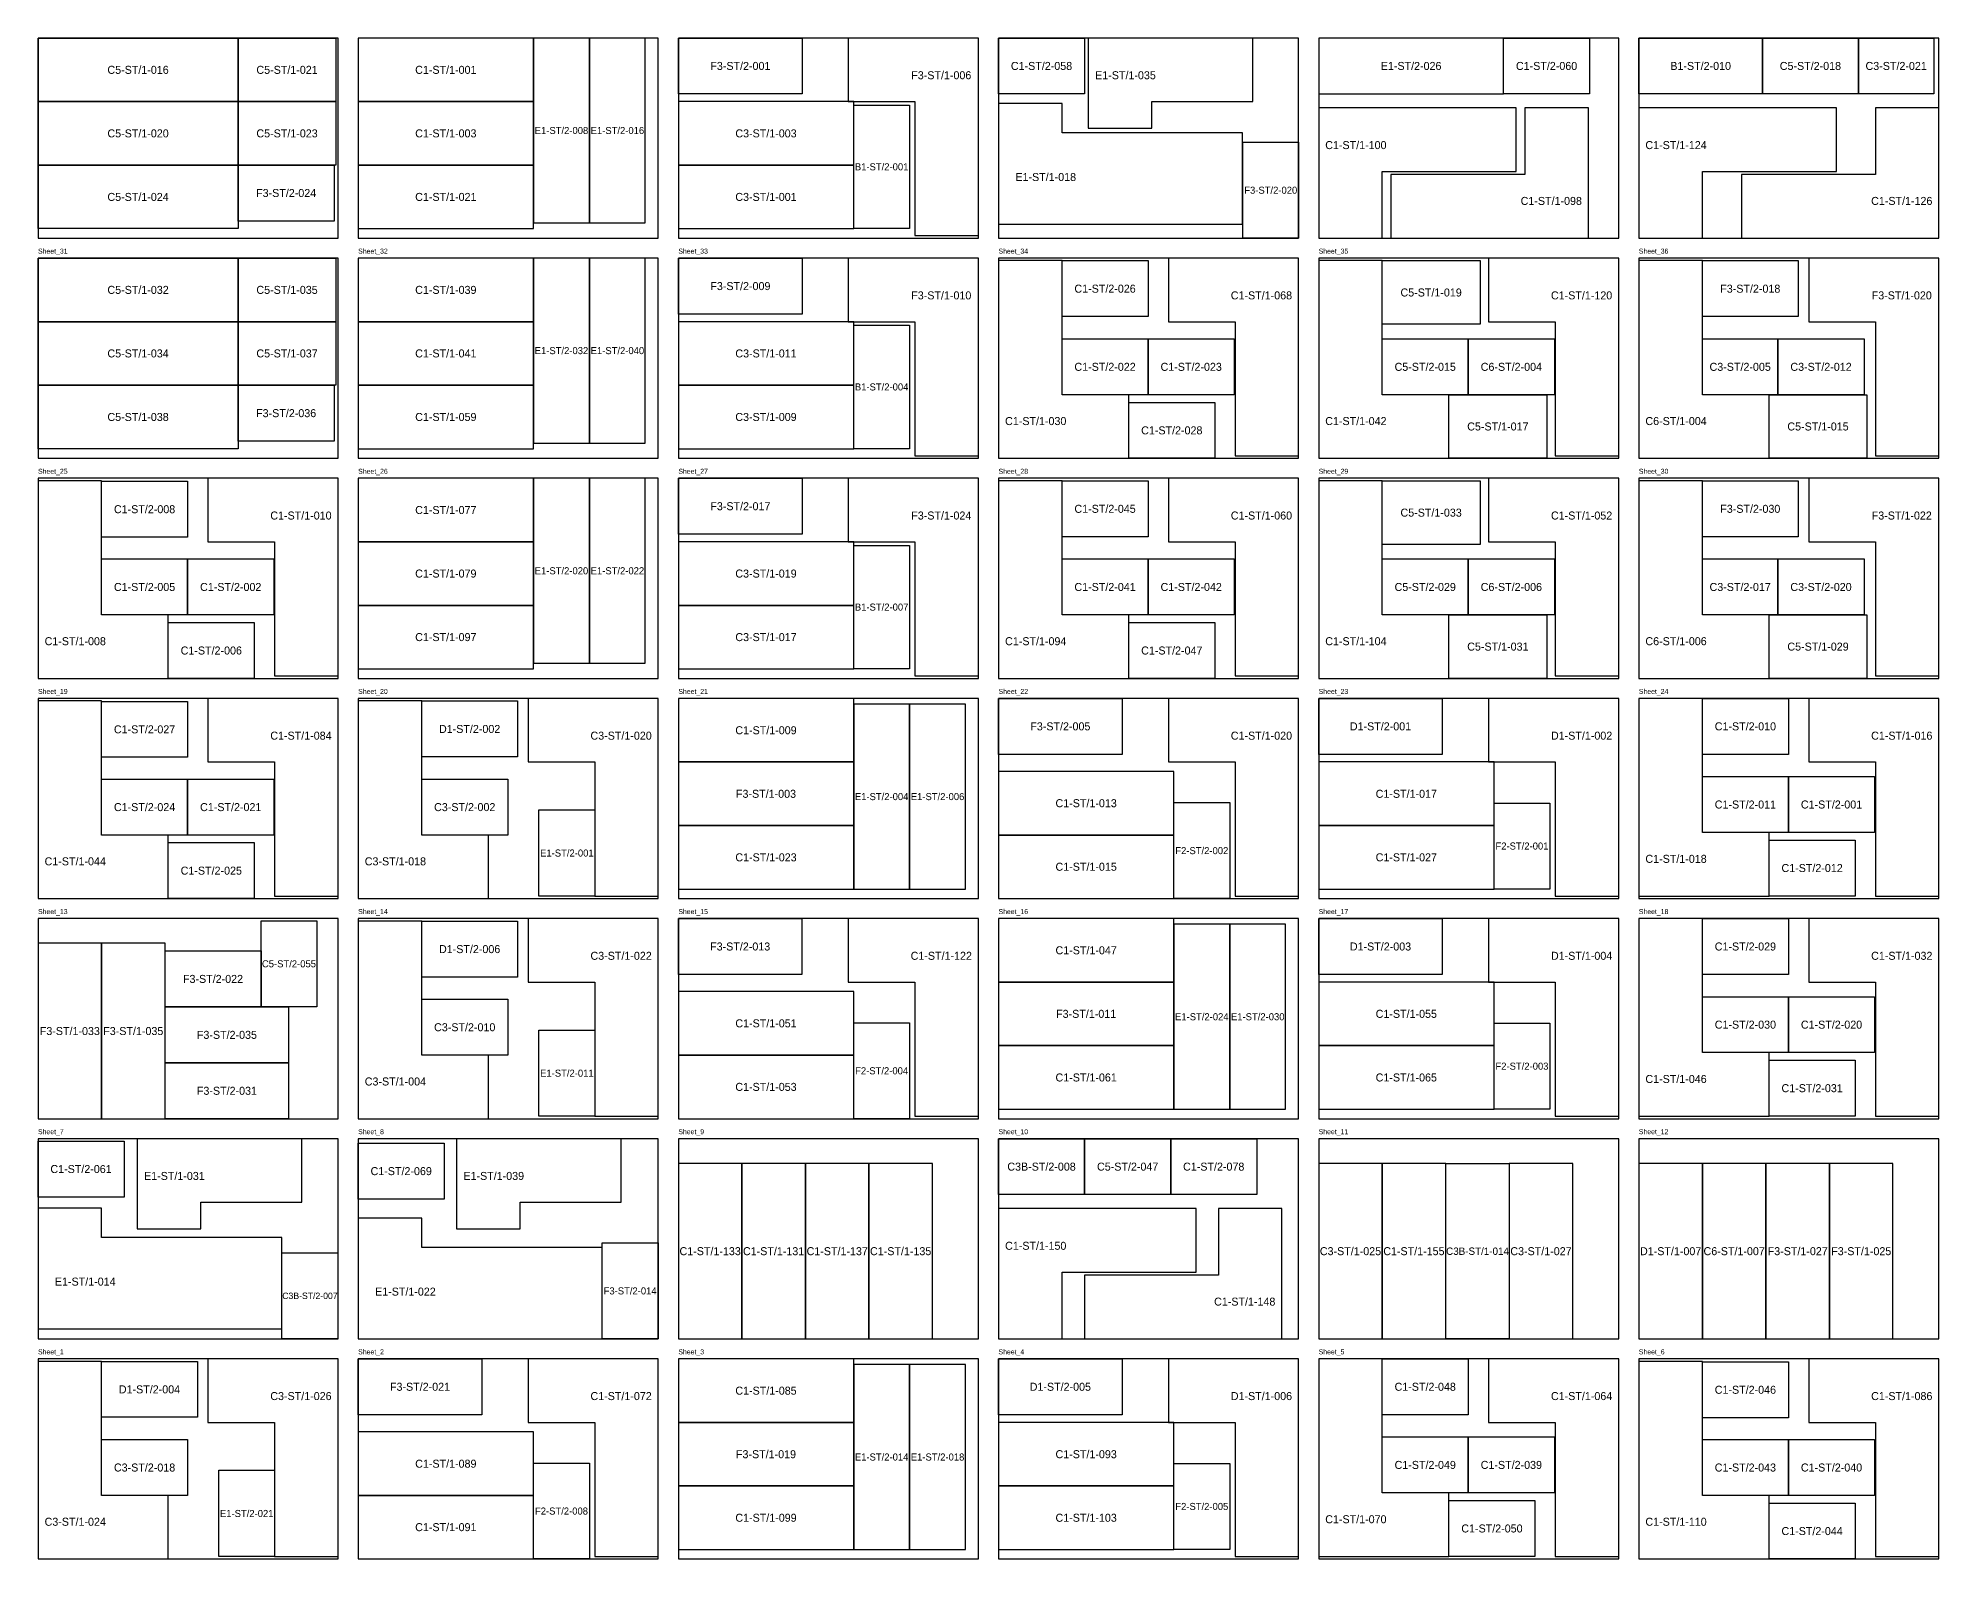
# Model space of a CAD drawing. Header units: millimetres. Extents: x 0 to 19000, y 0 to 54898.
# Drawn here: x 0 to 19000, y 0 to 15200 of the extents above; entities that cross this region are included whole.
import ezdxf
from ezdxf.enums import TextEntityAlignment as Align

# ---------------------------------------------------------------- set-up
doc = ezdxf.new("R2010")
doc.units = ezdxf.units.MM
for name, color, linetype in [('NUMBERS', 7, 'Continuous'), ('OUTER', 7, 'Continuous'), ('SHEET_BORDER', 7, 'Continuous')]:
    doc.layers.add(name, color=color, linetype=linetype)

msp = doc.modelspace()

# ---------------------------------------------------------------- linework, layer by layer
at = {"layer": 'OUTER'}
for points in [[(0, 15200), (2000, 15200), (2000, 14565), (0, 14565), (0, 15200)], [(2000, 15200), (2978, 15200), (2978, 14565), (2000, 14565), (2000, 15200)], [(3200, 14565), (4953, 14565), (4953, 15200), (3200, 15200), (3200, 14565)], [(4953, 15200), (4953, 13352), (5511, 13352), (5511, 15200), (4953, 15200)], [(5511, 15200), (5511, 13352), (6070, 13352), (6070, 15200), (5511, 15200)], [(6402, 15200), (7637, 15200), (7637, 14641), (6402, 14641), (6402, 15200)], [(9400, 15200), (8098, 15200), (8098, 14565), (8765, 14565), (8765, 13225), (9400, 13225), (9400, 15200)], [(9600, 15200), (10460, 15200), (10460, 14641), (9600, 14641), (9600, 15200)], [(10497, 15200), (10497, 14298), (11132, 14298), (11132, 14565), (12141, 14565), (12141, 15200), (10497, 15200)], [(14648, 15200), (12800, 15200), (12800, 14641), (14648, 14641), (14648, 15200)], [(14648, 15200), (15508, 15200), (15508, 14641), (14648, 14641), (14648, 15200)], [(16000, 15200), (17235, 15200), (17235, 14641), (16000, 14641), (16000, 15200)], [(17235, 15200), (18194, 15200), (18194, 14641), (17235, 14641), (17235, 15200)], [(18194, 15200), (18950, 15200), (18950, 14641), (18194, 14641), (18194, 15200)], [(0, 14565), (2000, 14565), (2000, 13930), (0, 13930), (0, 14565)], [(2000, 14565), (2978, 14565), (2978, 13930), (2000, 13930), (2000, 14565)], [(3200, 13930), (4953, 13930), (4953, 14565), (3200, 14565), (3200, 13930)], [(6400, 13930), (8153, 13930), (8153, 14565), (6400, 14565), (6400, 13930)], [(8153, 13295), (8153, 14530), (8711, 14530), (8711, 13295), (8153, 13295)], [(10235, 14253), (10235, 14546), (9600, 14546), (9600, 13339), (12038, 13339), (12038, 14253), (10235, 14253)], [(12800, 14502), (12800, 13200), (13435, 13200), (13435, 13867), (14775, 13867), (14775, 14502), (12800, 14502)], [(15497, 13200), (15497, 14502), (14862, 14502), (14862, 13835), (13522, 13835), (13522, 13200), (15497, 13200)], [(16000, 14502), (16000, 13200), (16635, 13200), (16635, 13867), (17975, 13867), (17975, 14502), (16000, 14502)], [(19000, 13200), (19000, 14502), (18365, 14502), (18365, 13835), (17025, 13835), (17025, 13200), (19000, 13200)], [(12041, 13200), (12041, 14159), (12600, 14159), (12600, 13200), (12041, 13200)], [(0, 13930), (2000, 13930), (2000, 13295), (0, 13295), (0, 13930)], [(2000, 13930), (2959, 13930), (2959, 13371), (2000, 13371), (2000, 13930)], [(3200, 13295), (4953, 13295), (4953, 13930), (3200, 13930), (3200, 13295)], [(6400, 13295), (8153, 13295), (8153, 13930), (6400, 13930), (6400, 13295)], [(0, 13000), (2000, 13000), (2000, 12365), (0, 12365), (0, 13000)], [(2000, 13000), (2978, 13000), (2978, 12365), (2000, 12365), (2000, 13000)], [(3200, 12365), (4953, 12365), (4953, 13000), (3200, 13000), (3200, 12365)], [(4953, 13000), (4953, 11152), (5511, 11152), (5511, 13000), (4953, 13000)], [(5511, 13000), (5511, 11152), (6070, 11152), (6070, 13000), (5511, 13000)], [(6402, 13000), (7637, 13000), (7637, 12441), (6402, 12441), (6402, 13000)], [(9400, 13000), (8098, 13000), (8098, 12365), (8765, 12365), (8765, 11025), (9400, 11025), (9400, 13000)], [(9600, 11000), (10902, 11000), (10902, 11635), (10235, 11635), (10235, 12975), (9600, 12975), (9600, 11000)], [(10235, 12975), (11095, 12975), (11095, 12416), (10235, 12416), (10235, 12975)], [(12600, 13000), (11298, 13000), (11298, 12365), (11965, 12365), (11965, 11025), (12600, 11025), (12600, 13000)], [(12800, 11000), (14102, 11000), (14102, 11635), (13435, 11635), (13435, 12975), (12800, 12975), (12800, 11000)], [(13435, 12975), (14413, 12975), (14413, 12340), (13435, 12340), (13435, 12975)], [(15800, 13000), (14498, 13000), (14498, 12365), (15165, 12365), (15165, 11025), (15800, 11025), (15800, 13000)], [(16000, 11000), (17302, 11000), (17302, 11635), (16635, 11635), (16635, 12975), (16000, 12975), (16000, 11000)], [(16635, 12975), (17594, 12975), (17594, 12416), (16635, 12416), (16635, 12975)], [(19000, 13000), (17698, 13000), (17698, 12365), (18365, 12365), (18365, 11025), (19000, 11025), (19000, 13000)], [(0, 12365), (2000, 12365), (2000, 11730), (0, 11730), (0, 12365)], [(2000, 12365), (2978, 12365), (2978, 11730), (2000, 11730), (2000, 12365)], [(3200, 11730), (4953, 11730), (4953, 12365), (3200, 12365), (3200, 11730)], [(6400, 11730), (8153, 11730), (8153, 12365), (6400, 12365), (6400, 11730)], [(8153, 11095), (8153, 12330), (8711, 12330), (8711, 11095), (8153, 11095)], [(10235, 12194), (11095, 12194), (11095, 11635), (10235, 11635), (10235, 12194)], [(11095, 12194), (11956, 12194), (11956, 11635), (11095, 11635), (11095, 12194)], [(13435, 12194), (14295, 12194), (14295, 11635), (13435, 11635), (13435, 12194)], [(14295, 12194), (15156, 12194), (15156, 11635), (14295, 11635), (14295, 12194)], [(16635, 12194), (17391, 12194), (17391, 11635), (16635, 11635), (16635, 12194)], [(17391, 12194), (18251, 12194), (18251, 11635), (17391, 11635), (17391, 12194)], [(0, 11730), (2000, 11730), (2000, 11095), (0, 11095), (0, 11730)], [(2000, 11730), (2959, 11730), (2959, 11171), (2000, 11171), (2000, 11730)], [(3200, 11095), (4953, 11095), (4953, 11730), (3200, 11730), (3200, 11095)], [(6400, 11095), (8153, 11095), (8153, 11730), (6400, 11730), (6400, 11095)], [(14102, 11635), (15080, 11635), (15080, 11000), (14102, 11000), (14102, 11635)], [(17302, 11635), (18280, 11635), (18280, 11000), (17302, 11000), (17302, 11635)], [(10902, 11559), (11762, 11559), (11762, 11000), (10902, 11000), (10902, 11559)], [(0, 8800), (1302, 8800), (1302, 9435), (635, 9435), (635, 10775), (0, 10775), (0, 8800)], [(635, 10771), (1495, 10771), (1495, 10212), (635, 10212), (635, 10771)], [(3000, 10800), (1698, 10800), (1698, 10165), (2365, 10165), (2365, 8825), (3000, 8825), (3000, 10800)], [(3200, 10165), (4953, 10165), (4953, 10800), (3200, 10800), (3200, 10165)], [(4953, 10800), (4953, 8952), (5511, 8952), (5511, 10800), (4953, 10800)], [(5511, 10800), (5511, 8952), (6070, 8952), (6070, 10800), (5511, 10800)], [(6402, 10800), (7637, 10800), (7637, 10241), (6402, 10241), (6402, 10800)], [(9400, 10800), (8098, 10800), (8098, 10165), (8765, 10165), (8765, 8825), (9400, 8825), (9400, 10800)], [(9600, 8800), (10902, 8800), (10902, 9435), (10235, 9435), (10235, 10775), (9600, 10775), (9600, 8800)], [(10235, 10775), (11095, 10775), (11095, 10216), (10235, 10216), (10235, 10775)], [(12600, 10800), (11298, 10800), (11298, 10165), (11965, 10165), (11965, 8825), (12600, 8825), (12600, 10800)], [(12800, 8800), (14102, 8800), (14102, 9435), (13435, 9435), (13435, 10775), (12800, 10775), (12800, 8800)], [(13435, 10775), (14413, 10775), (14413, 10140), (13435, 10140), (13435, 10775)], [(15800, 10800), (14498, 10800), (14498, 10165), (15165, 10165), (15165, 8825), (15800, 8825), (15800, 10800)], [(16000, 8800), (17302, 8800), (17302, 9435), (16635, 9435), (16635, 10775), (16000, 10775), (16000, 8800)], [(16635, 10775), (17594, 10775), (17594, 10216), (16635, 10216), (16635, 10775)], [(19000, 10800), (17698, 10800), (17698, 10165), (18365, 10165), (18365, 8825), (19000, 8825), (19000, 10800)], [(3200, 9530), (4953, 9530), (4953, 10165), (3200, 10165), (3200, 9530)], [(6400, 9530), (8153, 9530), (8153, 10165), (6400, 10165), (6400, 9530)], [(8153, 8895), (8153, 10130), (8711, 10130), (8711, 8895), (8153, 8895)], [(635, 9994), (1495, 9994), (1495, 9435), (635, 9435), (635, 9994)], [(1495, 9994), (2356, 9994), (2356, 9435), (1495, 9435), (1495, 9994)], [(10235, 9994), (11095, 9994), (11095, 9435), (10235, 9435), (10235, 9994)], [(11095, 9994), (11956, 9994), (11956, 9435), (11095, 9435), (11095, 9994)], [(13435, 9994), (14295, 9994), (14295, 9435), (13435, 9435), (13435, 9994)], [(14295, 9994), (15156, 9994), (15156, 9435), (14295, 9435), (14295, 9994)], [(16635, 9994), (17391, 9994), (17391, 9435), (16635, 9435), (16635, 9994)], [(17391, 9994), (18251, 9994), (18251, 9435), (17391, 9435), (17391, 9994)], [(3200, 8895), (4953, 8895), (4953, 9530), (3200, 9530), (3200, 8895)], [(6400, 8895), (8153, 8895), (8153, 9530), (6400, 9530), (6400, 8895)], [(1302, 9359), (2162, 9359), (2162, 8800), (1302, 8800), (1302, 9359)], [(10902, 9359), (11762, 9359), (11762, 8800), (10902, 8800), (10902, 9359)], [(14102, 9435), (15080, 9435), (15080, 8800), (14102, 8800), (14102, 9435)], [(17302, 9435), (18280, 9435), (18280, 8800), (17302, 8800), (17302, 9435)], [(0, 6600), (1302, 6600), (1302, 7235), (635, 7235), (635, 8575), (0, 8575), (0, 6600)], [(635, 8571), (1495, 8571), (1495, 8012), (635, 8012), (635, 8571)], [(3000, 8600), (1698, 8600), (1698, 7965), (2365, 7965), (2365, 6625), (3000, 6625), (3000, 8600)], [(3200, 6600), (4502, 6600), (4502, 7235), (3835, 7235), (3835, 8575), (3200, 8575), (3200, 6600)], [(3835, 8575), (4794, 8575), (4794, 8016), (3835, 8016), (3835, 8575)], [(6200, 8600), (4898, 8600), (4898, 7965), (5565, 7965), (5565, 6625), (6200, 6625), (6200, 8600)], [(6400, 7965), (8153, 7965), (8153, 8600), (6400, 8600), (6400, 7965)], [(9600, 8600), (10835, 8600), (10835, 8041), (9600, 8041), (9600, 8600)], [(12600, 8600), (11298, 8600), (11298, 7965), (11965, 7965), (11965, 6625), (12600, 6625), (12600, 8600)], [(12800, 8600), (14035, 8600), (14035, 8041), (12800, 8041), (12800, 8600)], [(15800, 8600), (14498, 8600), (14498, 7965), (15165, 7965), (15165, 6625), (15800, 6625), (15800, 8600)], [(16000, 6625), (17302, 6625), (17302, 7260), (16635, 7260), (16635, 8600), (16000, 8600), (16000, 6625)], [(16635, 8600), (17495, 8600), (17495, 8041), (16635, 8041), (16635, 8600)], [(19000, 8600), (17698, 8600), (17698, 7965), (18365, 7965), (18365, 6625), (19000, 6625), (19000, 8600)], [(8153, 8543), (8153, 6695), (8711, 6695), (8711, 8543), (8153, 8543)], [(8711, 8543), (8711, 6695), (9270, 6695), (9270, 8543), (8711, 8543)], [(635, 7794), (1495, 7794), (1495, 7235), (635, 7235), (635, 7794)], [(1495, 7794), (2356, 7794), (2356, 7235), (1495, 7235), (1495, 7794)], [(3835, 7794), (4695, 7794), (4695, 7235), (3835, 7235), (3835, 7794)], [(6400, 7330), (8153, 7330), (8153, 7965), (6400, 7965), (6400, 7330)], [(9600, 7235), (11353, 7235), (11353, 7870), (9600, 7870), (9600, 7235)], [(12800, 7330), (14553, 7330), (14553, 7965), (12800, 7965), (12800, 7330)], [(16635, 7819), (17495, 7819), (17495, 7260), (16635, 7260), (16635, 7819)], [(17495, 7819), (18356, 7819), (18356, 7260), (17495, 7260), (17495, 7819)], [(5006, 6625), (5006, 7486), (5565, 7486), (5565, 6625), (5006, 6625)], [(11353, 6600), (11353, 7559), (11911, 7559), (11911, 6600), (11353, 6600)], [(14553, 6695), (14553, 7555), (15111, 7555), (15111, 6695), (14553, 6695)], [(6400, 6695), (8153, 6695), (8153, 7330), (6400, 7330), (6400, 6695)], [(9600, 6600), (11353, 6600), (11353, 7235), (9600, 7235), (9600, 6600)], [(12800, 6695), (14553, 6695), (14553, 7330), (12800, 7330), (12800, 6695)], [(1302, 7159), (2162, 7159), (2162, 6600), (1302, 6600), (1302, 7159)], [(17302, 7184), (18162, 7184), (18162, 6625), (17302, 6625), (17302, 7184)], [(2229, 5518), (2229, 6378), (2788, 6378), (2788, 5518), (2229, 5518)], [(3200, 4400), (4502, 4400), (4502, 5035), (3835, 5035), (3835, 6375), (3200, 6375), (3200, 4400)], [(3835, 6375), (4794, 6375), (4794, 5816), (3835, 5816), (3835, 6375)], [(6200, 6400), (4898, 6400), (4898, 5765), (5565, 5765), (5565, 4425), (6200, 4425), (6200, 6400)], [(6400, 6400), (7635, 6400), (7635, 5841), (6400, 5841), (6400, 6400)], [(9400, 6400), (8098, 6400), (8098, 5765), (8765, 5765), (8765, 4425), (9400, 4425), (9400, 6400)], [(9600, 5765), (11353, 5765), (11353, 6400), (9600, 6400), (9600, 5765)], [(11353, 6343), (11353, 4495), (11911, 4495), (11911, 6343), (11353, 6343)], [(11911, 6343), (11911, 4495), (12470, 4495), (12470, 6343), (11911, 6343)], [(12800, 6400), (14035, 6400), (14035, 5841), (12800, 5841), (12800, 6400)], [(15800, 6400), (14498, 6400), (14498, 5765), (15165, 5765), (15165, 4425), (15800, 4425), (15800, 6400)], [(16000, 4425), (17302, 4425), (17302, 5060), (16635, 5060), (16635, 6400), (16000, 6400), (16000, 4425)], [(16635, 6400), (17495, 6400), (17495, 5841), (16635, 5841), (16635, 6400)], [(19000, 6400), (17698, 6400), (17698, 5765), (18365, 5765), (18365, 4425), (19000, 4425), (19000, 6400)], [(635, 4400), (635, 6153), (0, 6153), (0, 4400), (635, 4400)], [(1270, 4400), (1270, 6153), (635, 6153), (635, 4400), (1270, 4400)], [(1270, 6076), (2229, 6076), (2229, 5518), (1270, 5518), (1270, 6076)], [(9600, 5130), (11353, 5130), (11353, 5765), (9600, 5765), (9600, 5130)], [(12800, 5130), (14553, 5130), (14553, 5765), (12800, 5765), (12800, 5130)], [(1270, 5518), (2505, 5518), (2505, 4959), (1270, 4959), (1270, 5518)], [(3835, 5594), (4695, 5594), (4695, 5035), (3835, 5035), (3835, 5594)], [(6400, 5035), (8153, 5035), (8153, 5670), (6400, 5670), (6400, 5035)], [(16635, 5619), (17495, 5619), (17495, 5060), (16635, 5060), (16635, 5619)], [(17495, 5619), (18356, 5619), (18356, 5060), (17495, 5060), (17495, 5619)], [(8153, 4400), (8153, 5359), (8711, 5359), (8711, 4400), (8153, 4400)], [(14553, 4495), (14553, 5355), (15111, 5355), (15111, 4495), (14553, 4495)], [(5006, 4425), (5006, 5286), (5565, 5286), (5565, 4425), (5006, 4425)], [(1270, 4959), (2505, 4959), (2505, 4400), (1270, 4400), (1270, 4959)], [(6400, 4400), (8153, 4400), (8153, 5035), (6400, 5035), (6400, 4400)], [(9600, 4495), (11353, 4495), (11353, 5130), (9600, 5130), (9600, 4495)], [(12800, 4495), (14553, 4495), (14553, 5130), (12800, 5130), (12800, 4495)], [(17302, 4984), (18162, 4984), (18162, 4425), (17302, 4425), (17302, 4984)], [(991, 4200), (991, 3298), (1626, 3298), (1626, 3565), (2636, 3565), (2636, 4200), (991, 4200)], [(4183, 4200), (4183, 3298), (4818, 3298), (4818, 3565), (5828, 3565), (5828, 4200), (4183, 4200)], [(9600, 4200), (10460, 4200), (10460, 3641), (9600, 3641), (9600, 4200)], [(10460, 4200), (11321, 4200), (11321, 3641), (10460, 3641), (10460, 4200)], [(11321, 4200), (12181, 4200), (12181, 3641), (11321, 3641), (11321, 4200)], [(0, 4176), (860, 4176), (860, 3617), (0, 3617), (0, 4176)], [(3200, 4155), (4060, 4155), (4060, 3596), (3200, 3596), (3200, 4155)], [(7035, 2200), (7035, 3953), (6400, 3953), (6400, 2200), (7035, 2200)], [(7670, 2200), (7670, 3953), (7035, 3953), (7035, 2200), (7670, 2200)], [(8305, 2200), (8305, 3953), (7670, 3953), (7670, 2200), (8305, 2200)], [(8940, 2200), (8940, 3953), (8305, 3953), (8305, 2200), (8940, 2200)], [(13435, 2200), (13435, 3953), (12800, 3953), (12800, 2200), (13435, 2200)], [(14070, 2200), (14070, 3953), (13435, 3953), (13435, 2200), (14070, 2200)], [(14705, 3953), (14705, 2200), (14070, 2200), (14070, 3953), (14705, 3953)], [(15340, 2200), (15340, 3953), (14705, 3953), (14705, 2200), (15340, 2200)], [(16635, 2200), (16635, 3953), (16000, 3953), (16000, 2200), (16635, 2200)], [(17270, 2200), (17270, 3953), (16635, 3953), (16635, 2200), (17270, 2200)], [(17905, 2200), (17905, 3953), (17270, 3953), (17270, 2200), (17905, 2200)], [(18540, 2200), (18540, 3953), (17905, 3953), (17905, 2200), (18540, 2200)], [(635, 3214), (635, 3506), (0, 3506), (0, 2300), (2438, 2300), (2438, 3214), (635, 3214)], [(9600, 3502), (9600, 2200), (10235, 2200), (10235, 2867), (11575, 2867), (11575, 3502), (9600, 3502)], [(12433, 2200), (12433, 3502), (11798, 3502), (11798, 2835), (10458, 2835), (10458, 2200), (12433, 2200)], [(3835, 3114), (3835, 3406), (3200, 3406), (3200, 2200), (5638, 2200), (5638, 3114), (3835, 3114)], [(2438, 2200), (2438, 3060), (2997, 3060), (2997, 2200), (2438, 2200)], [(5638, 2200), (5638, 3159), (6197, 3159), (6197, 2200), (5638, 2200)], [(0, 0), (1302, 0), (1302, 635), (635, 635), (635, 1975), (0, 1975), (0, 0)], [(635, 1975), (1594, 1975), (1594, 1416), (635, 1416), (635, 1975)], [(3000, 2000), (1698, 2000), (1698, 1365), (2365, 1365), (2365, 25), (3000, 25), (3000, 2000)], [(3200, 2000), (4435, 2000), (4435, 1441), (3200, 1441), (3200, 2000)], [(6200, 2000), (4898, 2000), (4898, 1365), (5565, 1365), (5565, 25), (6200, 25), (6200, 2000)], [(6400, 1365), (8153, 1365), (8153, 2000), (6400, 2000), (6400, 1365)], [(8153, 1943), (8153, 95), (8711, 95), (8711, 1943), (8153, 1943)], [(8711, 1943), (8711, 95), (9270, 95), (9270, 1943), (8711, 1943)], [(9600, 2000), (10835, 2000), (10835, 1441), (9600, 1441), (9600, 2000)], [(12600, 2000), (11298, 2000), (11298, 1365), (11965, 1365), (11965, 25), (12600, 25), (12600, 2000)], [(12800, 25), (14102, 25), (14102, 660), (13435, 660), (13435, 2000), (12800, 2000), (12800, 25)], [(13435, 2000), (14295, 2000), (14295, 1441), (13435, 1441), (13435, 2000)], [(15800, 2000), (14498, 2000), (14498, 1365), (15165, 1365), (15165, 25), (15800, 25), (15800, 2000)], [(16000, 0), (17302, 0), (17302, 635), (16635, 635), (16635, 1975), (16000, 1975), (16000, 0)], [(16635, 1971), (17495, 1971), (17495, 1412), (16635, 1412), (16635, 1971)], [(19000, 2000), (17698, 2000), (17698, 1365), (18365, 1365), (18365, 25), (19000, 25), (19000, 2000)], [(6400, 730), (8153, 730), (8153, 1365), (6400, 1365), (6400, 730)], [(9600, 730), (11353, 730), (11353, 1365), (9600, 1365), (9600, 730)], [(635, 1194), (1495, 1194), (1495, 635), (635, 635), (635, 1194)], [(3200, 635), (4953, 635), (4953, 1270), (3200, 1270), (3200, 635)], [(13435, 1219), (14295, 1219), (14295, 660), (13435, 660), (13435, 1219)], [(14295, 1219), (15156, 1219), (15156, 660), (14295, 660), (14295, 1219)], [(16635, 1194), (17495, 1194), (17495, 635), (16635, 635), (16635, 1194)], [(17495, 1194), (18356, 1194), (18356, 635), (17495, 635), (17495, 1194)], [(4953, 0), (4953, 959), (5511, 959), (5511, 0), (4953, 0)], [(11353, 95), (11353, 955), (11911, 955), (11911, 95), (11353, 95)], [(1806, 25), (1806, 886), (2365, 886), (2365, 25), (1806, 25)], [(3200, 0), (4953, 0), (4953, 635), (3200, 635), (3200, 0)], [(6400, 95), (8153, 95), (8153, 730), (6400, 730), (6400, 95)], [(9600, 95), (11353, 95), (11353, 730), (9600, 730), (9600, 95)], [(14102, 584), (14962, 584), (14962, 25), (14102, 25), (14102, 584)], [(17302, 559), (18162, 559), (18162, 0), (17302, 0), (17302, 559)]]:
    msp.add_lwpolyline(points, dxfattribs=at)
at = {"layer": 'SHEET_BORDER', "color": 1}
for points in [[(0, 13200), (3000, 13200), (3000, 15200), (0, 15200), (0, 13200)], [(3200, 13200), (6200, 13200), (6200, 15200), (3200, 15200), (3200, 13200)], [(6400, 13200), (9400, 13200), (9400, 15200), (6400, 15200), (6400, 13200)], [(9600, 13200), (12600, 13200), (12600, 15200), (9600, 15200), (9600, 13200)], [(12800, 13200), (15800, 13200), (15800, 15200), (12800, 15200), (12800, 13200)], [(16000, 13200), (19000, 13200), (19000, 15200), (16000, 15200), (16000, 13200)], [(0, 11000), (3000, 11000), (3000, 13000), (0, 13000), (0, 11000)], [(3200, 11000), (6200, 11000), (6200, 13000), (3200, 13000), (3200, 11000)], [(6400, 11000), (9400, 11000), (9400, 13000), (6400, 13000), (6400, 11000)], [(9600, 11000), (12600, 11000), (12600, 13000), (9600, 13000), (9600, 11000)], [(12800, 11000), (15800, 11000), (15800, 13000), (12800, 13000), (12800, 11000)], [(16000, 11000), (19000, 11000), (19000, 13000), (16000, 13000), (16000, 11000)], [(0, 8800), (3000, 8800), (3000, 10800), (0, 10800), (0, 8800)], [(3200, 8800), (6200, 8800), (6200, 10800), (3200, 10800), (3200, 8800)], [(6400, 8800), (9400, 8800), (9400, 10800), (6400, 10800), (6400, 8800)], [(9600, 8800), (12600, 8800), (12600, 10800), (9600, 10800), (9600, 8800)], [(12800, 8800), (15800, 8800), (15800, 10800), (12800, 10800), (12800, 8800)], [(16000, 8800), (19000, 8800), (19000, 10800), (16000, 10800), (16000, 8800)], [(0, 6600), (3000, 6600), (3000, 8600), (0, 8600), (0, 6600)], [(3200, 6600), (6200, 6600), (6200, 8600), (3200, 8600), (3200, 6600)], [(6400, 6600), (9400, 6600), (9400, 8600), (6400, 8600), (6400, 6600)], [(9600, 6600), (12600, 6600), (12600, 8600), (9600, 8600), (9600, 6600)], [(12800, 6600), (15800, 6600), (15800, 8600), (12800, 8600), (12800, 6600)], [(16000, 6600), (19000, 6600), (19000, 8600), (16000, 8600), (16000, 6600)], [(0, 4400), (3000, 4400), (3000, 6400), (0, 6400), (0, 4400)], [(3200, 4400), (6200, 4400), (6200, 6400), (3200, 6400), (3200, 4400)], [(6400, 4400), (9400, 4400), (9400, 6400), (6400, 6400), (6400, 4400)], [(9600, 4400), (12600, 4400), (12600, 6400), (9600, 6400), (9600, 4400)], [(12800, 4400), (15800, 4400), (15800, 6400), (12800, 6400), (12800, 4400)], [(16000, 4400), (19000, 4400), (19000, 6400), (16000, 6400), (16000, 4400)], [(0, 2200), (3000, 2200), (3000, 4200), (0, 4200), (0, 2200)], [(3200, 2200), (6200, 2200), (6200, 4200), (3200, 4200), (3200, 2200)], [(6400, 2200), (9400, 2200), (9400, 4200), (6400, 4200), (6400, 2200)], [(9600, 2200), (12600, 2200), (12600, 4200), (9600, 4200), (9600, 2200)], [(12800, 2200), (15800, 2200), (15800, 4200), (12800, 4200), (12800, 2200)], [(16000, 2200), (19000, 2200), (19000, 4200), (16000, 4200), (16000, 2200)], [(0, 0), (3000, 0), (3000, 2000), (0, 2000), (0, 0)], [(3200, 0), (6200, 0), (6200, 2000), (3200, 2000), (3200, 0)], [(6400, 0), (9400, 0), (9400, 2000), (6400, 2000), (6400, 0)], [(9600, 0), (12600, 0), (12600, 2000), (9600, 2000), (9600, 0)], [(12800, 0), (15800, 0), (15800, 2000), (12800, 2000), (12800, 0)], [(16000, 0), (19000, 0), (19000, 2000), (16000, 2000), (16000, 0)]]:
    msp.add_lwpolyline(points, dxfattribs=at)

# ---------------------------------------------------------------- texts
at = {"layer": 'NUMBERS'}
for s, height, p in [('C5-ST/1-016', 80, (1000, 14882)), ('C5-ST/1-021', 80, (2489, 14882)), ('C1-ST/1-001', 80, (4076, 14882)), ('F3-ST/2-001', 80, (7020, 14921)), ('F3-ST/1-006', 80, (9028, 14828)), ('C1-ST/2-058', 80, (10030, 14921)), ('E1-ST/1-035', 80, (10869, 14828)), ('E1-ST/2-026', 80, (13724, 14921)), ('C1-ST/2-060', 80, (15078, 14921)), ('B1-ST/2-010', 80, (16618, 14921)), ('C5-ST/2-018', 80, (17715, 14921)), ('C3-ST/2-021', 80, (18572, 14921)), ('C5-ST/1-020', 80, (1000, 14247)), ('C5-ST/1-023', 80, (2489, 14247)), ('C1-ST/1-003', 80, (4076, 14247)), ('E1-ST/2-008', 70.56, (5232, 14276)), ('E1-ST/2-016', 70.56, (5791, 14276)), ('C3-ST/1-003', 80, (7276, 14247)), ('C1-ST/1-100', 80, (13172, 14130)), ('C1-ST/1-124', 80, (16372, 14130)), ('B1-ST/2-001', 70.56, (8432, 13913)), ('F3-ST/2-024', 80, (2480, 13651)), ('E1-ST/1-018', 80, (10072, 13811)), ('F3-ST/2-020', 70.56, (12321, 13679)), ('C5-ST/1-024', 80, (1000, 13612)), ('C1-ST/1-021', 80, (4076, 13612)), ('C3-ST/1-001', 80, (7276, 13612)), ('C1-ST/1-098', 80, (15125, 13572)), ('C1-ST/1-126', 80, (18628, 13572)), ('F3-ST/2-009', 80, (7020, 12721)), ('C1-ST/2-026', 80, (10665, 12695)), ('F3-ST/2-018', 80, (17114, 12695)), ('C5-ST/1-032', 80, (1000, 12683)), ('C5-ST/1-035', 80, (2489, 12683)), ('C1-ST/1-039', 80, (4076, 12683)), ('F3-ST/1-010', 80, (9028, 12628)), ('C1-ST/1-068', 80, (12228, 12628)), ('C5-ST/1-019', 80, (13924, 12657)), ('C1-ST/1-120', 80, (15428, 12628)), ('F3-ST/1-020', 80, (18628, 12628)), ('C5-ST/1-034', 80, (1000, 12048)), ('C5-ST/1-037', 80, (2489, 12048)), ('C1-ST/1-041', 80, (4076, 12048)), ('E1-ST/2-032', 70.56, (5232, 12076)), ('E1-ST/2-040', 70.56, (5791, 12076)), ('C3-ST/1-011', 80, (7276, 12048)), ('C1-ST/2-022', 80, (10665, 11914)), ('C1-ST/2-023', 80, (11526, 11914)), ('C5-ST/2-015', 80, (13865, 11914)), ('C6-ST/2-004', 80, (14726, 11914)), ('C3-ST/2-005', 80, (17013, 11914)), ('C3-ST/2-012', 80, (17821, 11914)), ('B1-ST/2-004', 70.56, (8432, 11713)), ('C5-ST/1-038', 80, (1000, 11413)), ('F3-ST/2-036', 80, (2480, 11451)), ('C1-ST/1-059', 80, (4076, 11413)), ('C3-ST/1-009', 80, (7276, 11413)), ('C1-ST/1-030', 80, (9972, 11372)), ('C1-ST/1-042', 80, (13172, 11372)), ('C6-ST/1-004', 80, (16372, 11372)), ('C1-ST/2-028', 80, (11332, 11279)), ('C5-ST/1-017', 80, (14591, 11318)), ('C5-ST/1-015', 80, (17791, 11318)), ('C1-ST/2-008', 80, (1065, 10491)), ('C1-ST/1-010', 80, (2628, 10428)), ('C1-ST/1-077', 80, (4076, 10483)), ('F3-ST/2-017', 80, (7020, 10521)), ('F3-ST/1-024', 80, (9028, 10428)), ('C1-ST/2-045', 80, (10665, 10495)), ('C1-ST/1-060', 80, (12228, 10428)), ('C5-ST/1-033', 80, (13924, 10457)), ('C1-ST/1-052', 80, (15428, 10428)), ('F3-ST/2-030', 80, (17114, 10495)), ('F3-ST/1-022', 80, (18628, 10428)), ('C1-ST/1-079', 80, (4076, 9848)), ('E1-ST/2-020', 70.56, (5232, 9876)), ('E1-ST/2-022', 70.56, (5791, 9876)), ('C3-ST/1-019', 80, (7276, 9848)), ('C1-ST/2-005', 80, (1065, 9714)), ('C1-ST/2-002', 80, (1926, 9714)), ('C1-ST/2-041', 80, (10665, 9714)), ('C1-ST/2-042', 80, (11526, 9714)), ('C5-ST/2-029', 80, (13865, 9714)), ('C6-ST/2-006', 80, (14726, 9714)), ('C3-ST/2-017', 80, (17013, 9714)), ('C3-ST/2-020', 80, (17821, 9714)), ('B1-ST/2-007', 70.56, (8432, 9513)), ('C1-ST/1-008', 80, (372, 9172)), ('C1-ST/2-006', 80, (1732, 9079)), ('C1-ST/1-097', 80, (4076, 9213)), ('C3-ST/1-017', 80, (7276, 9213)), ('C1-ST/1-094', 80, (9972, 9172)), ('C1-ST/2-047', 80, (11332, 9079)), ('C1-ST/1-104', 80, (13172, 9172)), ('C5-ST/1-031', 80, (14591, 9118)), ('C6-ST/1-006', 80, (16372, 9172)), ('C5-ST/1-029', 80, (17791, 9118)), ('F3-ST/2-005', 80, (10218, 8321)), ('D1-ST/2-001', 80, (13418, 8321)), ('C1-ST/2-010', 80, (17065, 8321)), ('C1-ST/2-027', 80, (1065, 8291)), ('C1-ST/1-084', 80, (2628, 8228)), ('D1-ST/2-002', 80, (4314, 8295)), ('C3-ST/1-020', 80, (5828, 8228)), ('C1-ST/1-009', 80, (7276, 8282)), ('C1-ST/1-020', 80, (12228, 8228)), ('D1-ST/1-002', 80, (15428, 8228)), ('C1-ST/1-016', 80, (18628, 8228)), ('F3-ST/1-003', 80, (7276, 7647)), ('E1-ST/2-004', 70.56, (8432, 7619)), ('E1-ST/2-006', 70.56, (8991, 7619)), ('C1-ST/1-017', 80, (13676, 7647)), ('C1-ST/2-024', 80, (1065, 7514)), ('C1-ST/2-021', 80, (1926, 7514)), ('C3-ST/2-002', 80, (4265, 7514)), ('C1-ST/1-013', 80, (10476, 7553)), ('C1-ST/2-011', 80, (17065, 7540)), ('C1-ST/2-001', 80, (17926, 7540)), ('E1-ST/2-001', 70.56, (5286, 7055)), ('C1-ST/1-023', 80, (7276, 7012)), ('F2-ST/2-002', 70.56, (11632, 7079)), ('C1-ST/1-027', 80, (13676, 7012)), ('F2-ST/2-001', 70.56, (14832, 7125)), ('C1-ST/1-018', 80, (16372, 6997)), ('C1-ST/1-044', 80, (372, 6972)), ('C1-ST/2-025', 80, (1732, 6879)), ('C3-ST/1-018', 80, (3572, 6972)), ('C1-ST/1-015', 80, (10476, 6918)), ('C1-ST/2-012', 80, (17732, 6905)), ('D1-ST/2-006', 80, (4314, 6095)), ('F3-ST/2-013', 80, (7018, 6121)), ('C1-ST/1-047', 80, (10476, 6083)), ('D1-ST/2-003', 80, (13418, 6121)), ('C1-ST/2-029', 80, (17065, 6121)), ('C5-ST/2-055', 70.56, (2508, 5948)), ('C3-ST/1-022', 80, (5828, 6028)), ('C1-ST/1-122', 80, (9028, 6028)), ('D1-ST/1-004', 80, (15428, 6028)), ('C1-ST/1-032', 80, (18628, 6028)), ('F3-ST/2-022', 80, (1749, 5797)), ('F3-ST/1-033', 80, (318, 5276)), ('F3-ST/1-035', 80, (952, 5276)), ('C3-ST/2-010', 80, (4265, 5314)), ('C1-ST/1-051', 80, (7276, 5353)), ('F3-ST/1-011', 80, (10476, 5448)), ('E1-ST/2-024', 70.56, (11632, 5419)), ('E1-ST/2-030', 70.56, (12191, 5419)), ('C1-ST/1-055', 80, (13676, 5448)), ('C1-ST/2-030', 80, (17065, 5340)), ('C1-ST/2-020', 80, (17926, 5340)), ('F3-ST/2-035', 80, (1888, 5238)), ('F2-ST/2-003', 70.56, (14832, 4925)), ('C3-ST/1-004', 80, (3572, 4772)), ('E1-ST/2-011', 70.56, (5286, 4855)), ('C1-ST/1-053', 80, (7276, 4718)), ('F2-ST/2-004', 70.56, (8432, 4879)), ('C1-ST/1-061', 80, (10476, 4812)), ('C1-ST/1-065', 80, (13676, 4812)), ('C1-ST/1-046', 80, (16372, 4797)), ('F3-ST/2-031', 80, (1888, 4679)), ('C1-ST/2-031', 80, (17732, 4705)), ('C1-ST/2-061', 80, (430, 3897)), ('E1-ST/1-031', 80, (1363, 3828)), ('C1-ST/2-069', 80, (3630, 3876)), ('E1-ST/1-039', 80, (4555, 3828)), ('C3B-ST/2-008', 80, (10030, 3921)), ('C5-ST/2-047', 80, (10891, 3921)), ('C1-ST/2-078', 80, (11751, 3921)), ('C1-ST/1-133', 80, (6718, 3076)), ('C1-ST/1-131', 80, (7352, 3076)), ('C1-ST/1-137', 80, (7988, 3076)), ('C1-ST/1-135', 80, (8622, 3076)), ('C1-ST/1-150', 80, (9972, 3130)), ('C3-ST/1-025', 80, (13118, 3076)), ('C1-ST/1-155', 80, (13752, 3076)), ('C3B-ST/1-014', 73.5, (14388, 3076)), ('C3-ST/1-027', 80, (15022, 3076)), ('D1-ST/1-007', 80, (16318, 3076)), ('C6-ST/1-007', 80, (16953, 3076)), ('F3-ST/1-027', 80, (17588, 3076)), ('F3-ST/1-025', 80, (18223, 3076)), ('E1-ST/1-014', 80, (472, 2772)), ('C3B-ST/2-007', 64.68, (2718, 2630)), ('E1-ST/1-022', 80, (3672, 2672)), ('F3-ST/2-014', 70.56, (5918, 2679)), ('C1-ST/1-148', 80, (12061, 2572)), ('D1-ST/2-004', 80, (1114, 1695)), ('F3-ST/2-021', 80, (3818, 1721)), ('C1-ST/1-085', 80, (7276, 1682)), ('D1-ST/2-005', 80, (10218, 1721)), ('C1-ST/2-048', 80, (13865, 1721)), ('C1-ST/2-046', 80, (17065, 1691)), ('C3-ST/1-026', 80, (2628, 1628)), ('C1-ST/1-072', 80, (5828, 1628)), ('D1-ST/1-006', 80, (12228, 1628)), ('C1-ST/1-064', 80, (15428, 1628)), ('C1-ST/1-086', 80, (18628, 1628)), ('C3-ST/2-018', 80, (1065, 914)), ('C1-ST/1-089', 80, (4076, 952)), ('F3-ST/1-019', 80, (7276, 1047)), ('E1-ST/2-014', 70.56, (8432, 1019)), ('E1-ST/2-018', 70.56, (8991, 1019)), ('C1-ST/1-093', 80, (10476, 1047)), ('C1-ST/2-049', 80, (13865, 940)), ('C1-ST/2-039', 80, (14726, 940)), ('C1-ST/2-043', 80, (17065, 914)), ('C1-ST/2-040', 80, (17926, 914)), ('C3-ST/1-024', 80, (372, 372)), ('E1-ST/2-021', 70.56, (2086, 455)), ('F2-ST/2-008', 70.56, (5232, 479)), ('C1-ST/1-099', 80, (7276, 412)), ('C1-ST/1-103', 80, (10476, 412)), ('F2-ST/2-005', 70.56, (11632, 525)), ('C1-ST/1-070', 80, (13172, 397)), ('C1-ST/1-110', 80, (16372, 372)), ('C1-ST/1-091', 80, (4076, 318)), ('C1-ST/2-050', 80, (14532, 305)), ('C1-ST/2-044', 80, (17732, 279))]:
    msp.add_text(s, height=height, dxfattribs=at).set_placement(p, align=Align.MIDDLE_CENTER)
at = {"layer": 'SHEET_BORDER', "color": 1}
for s, p in [('Sheet_31', (0, 13030)), ('Sheet_32', (3200, 13030)), ('Sheet_33', (6400, 13030)), ('Sheet_34', (9600, 13030)), ('Sheet_35', (12800, 13030)), ('Sheet_36', (16000, 13030)), ('Sheet_25', (0, 10830)), ('Sheet_26', (3200, 10830)), ('Sheet_27', (6400, 10830)), ('Sheet_28', (9600, 10830)), ('Sheet_29', (12800, 10830)), ('Sheet_30', (16000, 10830)), ('Sheet_19', (0, 8630)), ('Sheet_20', (3200, 8630)), ('Sheet_21', (6400, 8630)), ('Sheet_22', (9600, 8630)), ('Sheet_23', (12800, 8630)), ('Sheet_24', (16000, 8630)), ('Sheet_13', (0, 6430)), ('Sheet_14', (3200, 6430)), ('Sheet_15', (6400, 6430)), ('Sheet_16', (9600, 6430)), ('Sheet_17', (12800, 6430)), ('Sheet_18', (16000, 6430)), ('Sheet_7', (0, 4230)), ('Sheet_8', (3200, 4230)), ('Sheet_9', (6400, 4230)), ('Sheet_10', (9600, 4230)), ('Sheet_11', (12800, 4230)), ('Sheet_12', (16000, 4230)), ('Sheet_1', (0, 2030)), ('Sheet_2', (3200, 2030)), ('Sheet_3', (6400, 2030)), ('Sheet_4', (9600, 2030)), ('Sheet_5', (12800, 2030)), ('Sheet_6', (16000, 2030))]:
    msp.add_text(s, height=50, dxfattribs=at).set_placement(p, align=Align.BOTTOM_LEFT)

doc.saveas('drawing.dxf')
